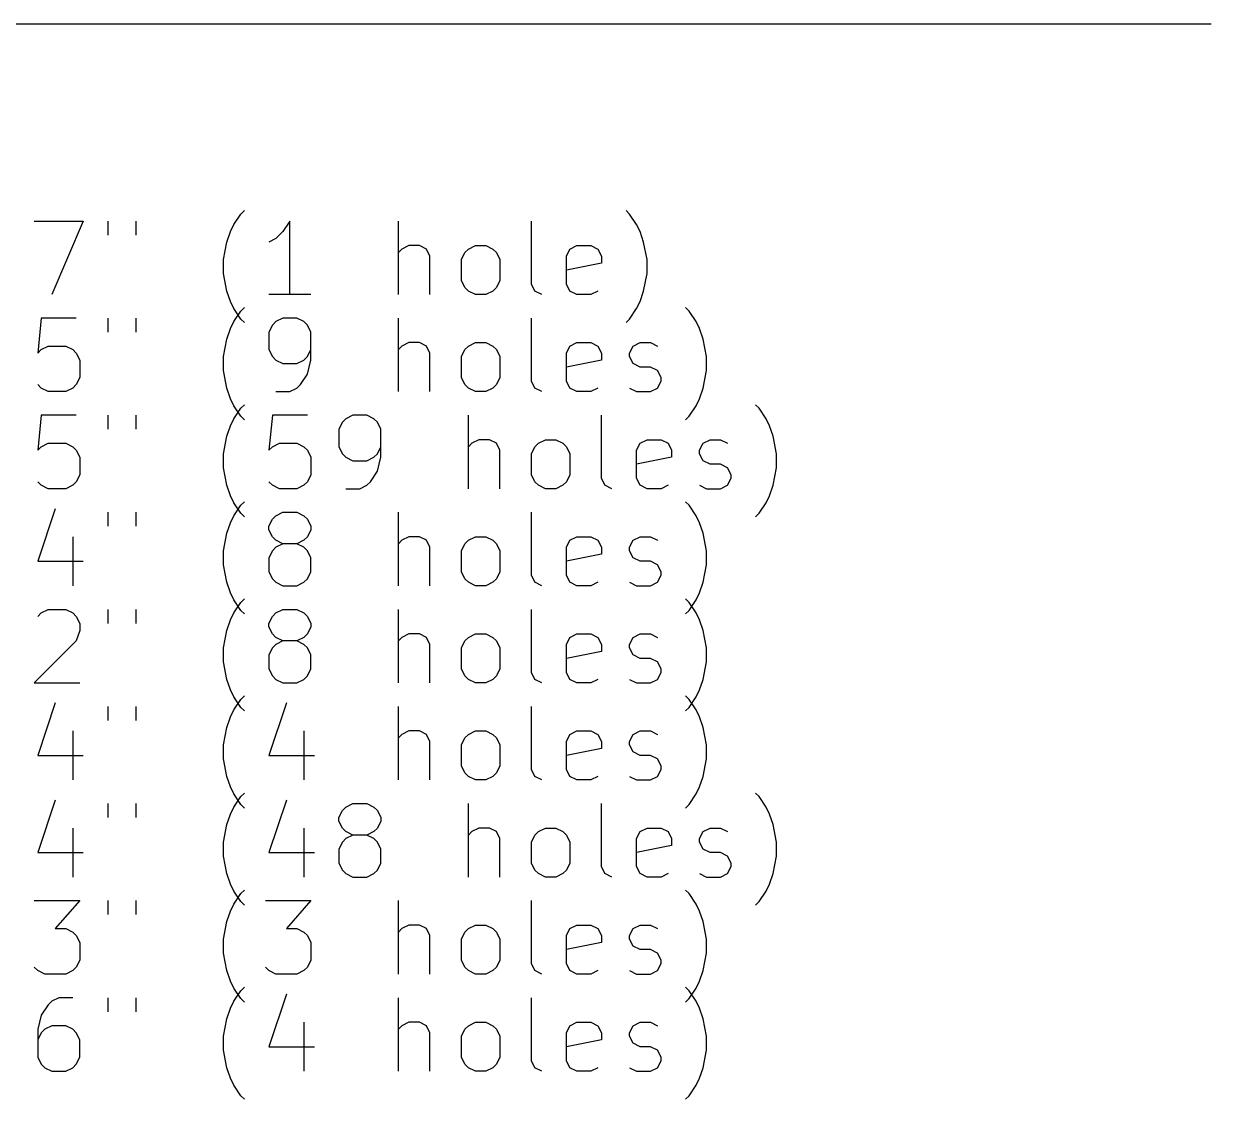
# Model space of a CAD drawing. Extents: x 76.5 to 143.5, y -146.1 to -60.8.
# Drawn here: x 108.25 to 140.55, y -146.06 to -116.82 of the extents above; entities that cross this region are included whole.
import ezdxf

# ---------------------------------------------------------------- set-up
doc = ezdxf.new("R2010")
doc.units = 0
doc.layers.add('BLACK', color=7, linetype='CONTINUOUS')

msp = doc.modelspace()

# ---------------------------------------------------------------- linework, layer by layer
at = {"layer": 'BLACK', "linetype": 'CONTINUOUS'}
for p, q in [((81.546356, -116.817611), (140.546356, -116.817611)), ((113.96127, -122.277687), (114.151746, -121.991972)), ((114.151746, -121.991972), (114.246985, -121.896734)), ((124.723176, -121.991972), (124.627938, -121.896734)), ((124.913652, -122.277687), (124.723176, -121.991972)), ((108.532698, -122.182449), (109.866031, -122.182449)), ((109.866031, -122.182449), (109.008888, -124.182449)), ((110.532698, -122.182449), (110.532698, -122.563401)), ((111.294603, -122.182449), (111.294603, -122.563401)), ((113.866032, -122.468163), (113.96127, -122.277687)), ((115.485079, -122.182449), (115.294603, -122.468163)), ((115.485079, -124.182449), (115.485079, -122.182449)), ((118.437461, -124.182449), (118.437461, -122.182449)), ((122.056509, -123.896734), (122.056509, -122.182449)), ((125.00889, -122.468163), (124.913652, -122.277687)), ((113.770794, -122.753877), (113.866032, -122.468163)), ((115.104127, -122.658639), (114.913651, -122.753877)), ((115.294603, -122.468163), (115.104127, -122.658639)), ((125.104128, -122.753877), (125.00889, -122.468163)), ((113.675556, -123.230068), (113.770794, -122.753877)), ((118.532699, -122.944353), (118.437461, -123.039591)), ((118.723175, -122.849115), (118.532699, -122.944353)), ((119.00889, -122.849115), (118.723175, -122.849115)), ((119.199366, -122.944353), (119.00889, -122.849115)), ((119.294604, -123.13483), (119.199366, -122.944353)), ((120.151747, -123.230068), (120.246985, -123.039591)), ((120.246985, -123.039591), (120.342223, -122.944353)), ((120.342223, -122.944353), (120.532699, -122.849115)), ((120.532699, -122.849115), (120.818414, -122.849115)), ((120.818414, -122.849115), (121.00889, -122.944353)), ((121.00889, -122.944353), (121.104128, -123.039591)), ((121.104128, -123.039591), (121.199366, -123.230068)), ((123.00889, -123.13483), (123.104128, -122.944353)), ((123.104128, -122.944353), (123.294604, -122.849115)), ((123.294604, -122.849115), (123.675557, -122.849115)), ((123.675557, -122.849115), (123.866033, -122.944353)), ((123.866033, -122.944353), (123.961271, -123.13483)), ((125.199366, -123.230068), (125.104128, -122.753877)), ((113.675556, -123.61102), (113.675556, -123.230068)), ((119.294604, -124.182449), (119.294604, -123.13483)), ((120.151747, -123.801496), (120.151747, -123.230068)), ((121.199366, -123.230068), (121.199366, -123.801496)), ((123.00889, -123.896734), (123.00889, -123.13483)), ((123.961271, -123.325306), (123.00889, -123.515782)), ((123.961271, -123.13483), (123.961271, -123.325306)), ((125.199366, -123.61102), (125.199366, -123.230068)), ((113.770794, -124.087211), (113.675556, -123.61102)), ((125.104128, -124.087211), (125.199366, -123.61102)), ((120.246985, -123.991972), (120.151747, -123.801496)), ((120.342223, -124.087211), (120.246985, -123.991972)), ((121.104128, -123.991972), (121.00889, -124.087211)), ((121.199366, -123.801496), (121.104128, -123.991972)), ((122.151747, -124.087211), (122.056509, -123.896734)), ((123.104128, -124.087211), (123.00889, -123.896734)), ((113.866032, -124.372925), (113.770794, -124.087211)), ((116.056508, -124.182449), (114.913651, -124.182449)), ((120.532699, -124.182449), (120.342223, -124.087211)), ((120.818414, -124.182449), (120.532699, -124.182449)), ((121.00889, -124.087211), (120.818414, -124.182449)), ((122.342223, -124.182449), (122.151747, -124.087211)), ((123.294604, -124.182449), (123.104128, -124.087211)), ((123.675557, -124.182449), (123.294604, -124.182449)), ((123.866033, -124.087211), (123.675557, -124.182449)), ((125.00889, -124.372925), (125.104128, -124.087211)), ((113.96127, -124.563401), (113.866032, -124.372925)), ((114.151746, -124.849115), (113.96127, -124.563401)), ((113.96127, -124.917687), (114.151746, -124.631972)), ((114.151746, -124.631972), (114.246985, -124.536734)), ((124.723176, -124.849115), (124.913652, -124.563401)), ((124.913652, -124.563401), (125.00889, -124.372925)), ((126.342224, -124.631972), (126.246986, -124.536734)), ((126.5327, -124.917687), (126.342224, -124.631972)), ((108.723174, -124.822449), (108.627936, -125.77483)), ((109.675555, -124.822449), (108.723174, -124.822449)), ((110.532698, -124.822449), (110.532698, -125.203401)), ((111.294603, -124.822449), (111.294603, -125.203401)), ((113.866032, -125.108163), (113.96127, -124.917687)), ((114.246985, -124.944353), (114.151746, -124.849115)), ((115.104127, -124.917687), (115.008889, -125.012925)), ((115.294603, -124.822449), (115.104127, -124.917687)), ((115.675556, -124.822449), (115.294603, -124.822449)), ((115.866032, -124.917687), (115.675556, -124.822449)), ((115.96127, -125.012925), (115.866032, -124.917687)), ((118.437461, -126.822449), (118.437461, -124.822449)), ((122.056509, -126.536734), (122.056509, -124.822449)), ((124.627938, -124.944353), (124.723176, -124.849115)), ((126.627938, -125.108163), (126.5327, -124.917687)), ((113.770794, -125.393877), (113.866032, -125.108163)), ((115.008889, -125.012925), (114.913651, -125.203401)), ((114.913651, -125.203401), (114.913651, -125.679591)), ((116.056508, -125.203401), (115.96127, -125.012925)), ((116.056508, -125.965306), (116.056508, -125.203401)), ((126.723176, -125.393877), (126.627938, -125.108163)), ((108.723174, -125.679591), (108.91365, -125.584353)), ((108.91365, -125.584353), (109.389841, -125.584353)), ((109.389841, -125.584353), (109.580317, -125.679591)), ((113.675556, -125.870068), (113.770794, -125.393877)), ((118.532699, -125.584353), (118.437461, -125.679591)), ((118.723175, -125.489115), (118.532699, -125.584353)), ((119.00889, -125.489115), (118.723175, -125.489115)), ((119.199366, -125.584353), (119.00889, -125.489115)), ((119.294604, -125.77483), (119.199366, -125.584353)), ((120.246985, -125.679591), (120.342223, -125.584353)), ((120.342223, -125.584353), (120.532699, -125.489115)), ((120.532699, -125.489115), (120.818414, -125.489115)), ((120.818414, -125.489115), (121.00889, -125.584353)), ((121.00889, -125.584353), (121.104128, -125.679591)), ((123.00889, -125.77483), (123.104128, -125.584353)), ((123.104128, -125.584353), (123.294604, -125.489115)), ((123.294604, -125.489115), (123.675557, -125.489115)), ((123.675557, -125.489115), (123.866033, -125.584353)), ((123.866033, -125.584353), (123.961271, -125.77483)), ((124.723176, -125.77483), (124.818414, -125.584353)), ((124.818414, -125.584353), (125.00889, -125.489115)), ((125.00889, -125.489115), (125.294604, -125.489115)), ((125.294604, -125.489115), (125.485081, -125.584353)), ((126.818414, -125.870068), (126.723176, -125.393877)), ((108.627936, -125.77483), (108.723174, -125.679591)), ((109.580317, -125.679591), (109.675555, -125.77483)), ((109.675555, -125.77483), (109.770793, -125.965306)), ((109.770793, -125.965306), (109.770793, -126.441496)), ((113.675556, -126.25102), (113.675556, -125.870068)), ((114.913651, -125.679591), (115.008889, -125.870068)), ((115.008889, -125.870068), (115.104127, -125.965306)), ((115.104127, -125.965306), (115.294603, -126.060544)), ((115.675556, -126.060544), (115.866032, -125.965306)), ((115.866032, -125.965306), (115.96127, -125.870068)), ((115.96127, -125.870068), (116.056508, -125.679591)), ((115.96127, -126.346258), (116.056508, -125.965306)), ((119.294604, -126.822449), (119.294604, -125.77483)), ((120.151747, -125.870068), (120.246985, -125.679591)), ((120.151747, -126.441496), (120.151747, -125.870068)), ((121.104128, -125.679591), (121.199366, -125.870068)), ((121.199366, -125.870068), (121.199366, -126.441496)), ((123.00889, -126.536734), (123.00889, -125.77483)), ((123.961271, -125.965306), (123.00889, -126.155782)), ((123.961271, -125.77483), (123.961271, -125.965306)), ((124.723176, -125.870068), (124.723176, -125.77483)), ((124.818414, -126.060544), (124.723176, -125.870068)), ((126.818414, -126.25102), (126.818414, -125.870068)), ((113.770794, -126.727211), (113.675556, -126.25102)), ((115.294603, -126.060544), (115.675556, -126.060544)), ((125.00889, -126.155782), (124.818414, -126.060544)), ((125.294604, -126.155782), (125.00889, -126.155782)), ((125.485081, -126.25102), (125.294604, -126.155782)), ((125.580319, -126.441496), (125.485081, -126.25102)), ((126.723176, -126.727211), (126.818414, -126.25102)), ((109.770793, -126.441496), (109.675555, -126.631972)), ((115.770794, -126.631972), (115.96127, -126.346258)), ((120.246985, -126.631972), (120.151747, -126.441496)), ((121.199366, -126.441496), (121.104128, -126.631972)), ((122.151747, -126.727211), (122.056509, -126.536734)), ((123.104128, -126.727211), (123.00889, -126.536734)), ((125.485081, -126.727211), (125.580319, -126.536734)), ((125.580319, -126.536734), (125.580319, -126.441496)), ((108.723174, -126.727211), (108.627936, -126.631972)), ((108.91365, -126.822449), (108.723174, -126.727211)), ((109.389841, -126.822449), (108.91365, -126.822449)), ((109.580317, -126.727211), (109.389841, -126.822449)), ((109.675555, -126.631972), (109.580317, -126.727211)), ((113.866032, -127.012925), (113.770794, -126.727211)), ((115.104127, -126.822449), (115.485079, -126.822449)), ((115.485079, -126.822449), (115.675556, -126.727211)), ((115.675556, -126.727211), (115.770794, -126.631972)), ((120.342223, -126.727211), (120.246985, -126.631972)), ((120.532699, -126.822449), (120.342223, -126.727211)), ((120.818414, -126.822449), (120.532699, -126.822449)), ((121.00889, -126.727211), (120.818414, -126.822449)), ((121.104128, -126.631972), (121.00889, -126.727211)), ((122.342223, -126.822449), (122.151747, -126.727211)), ((123.294604, -126.822449), (123.104128, -126.727211)), ((123.675557, -126.822449), (123.294604, -126.822449)), ((123.866033, -126.727211), (123.675557, -126.822449)), ((124.723176, -126.727211), (124.913652, -126.822449)), ((124.913652, -126.822449), (125.294604, -126.822449)), ((125.294604, -126.822449), (125.485081, -126.727211)), ((126.627938, -127.012925), (126.723176, -126.727211)), ((113.96127, -127.203401), (113.866032, -127.012925)), ((114.151746, -127.489115), (113.96127, -127.203401)), ((114.151746, -127.271972), (114.246985, -127.176734)), ((126.342224, -127.489115), (126.5327, -127.203401)), ((126.5327, -127.203401), (126.627938, -127.012925)), ((128.246986, -127.271972), (128.151748, -127.176734)), ((108.723174, -127.462449), (108.627936, -128.41483)), ((109.675555, -127.462449), (108.723174, -127.462449)), ((110.532698, -127.462449), (110.532698, -127.843401)), ((111.294603, -127.462449), (111.294603, -127.843401)), ((113.866032, -127.748163), (113.96127, -127.557687)), ((113.96127, -127.557687), (114.151746, -127.271972)), ((114.246985, -127.584353), (114.151746, -127.489115)), ((115.008889, -127.462449), (114.913651, -128.41483)), ((115.96127, -127.462449), (115.008889, -127.462449)), ((117.008889, -127.557687), (116.913651, -127.652925)), ((117.199365, -127.462449), (117.008889, -127.557687)), ((117.580318, -127.462449), (117.199365, -127.462449)), ((117.770794, -127.557687), (117.580318, -127.462449)), ((117.866032, -127.652925), (117.770794, -127.557687)), ((120.342223, -129.462449), (120.342223, -127.462449)), ((123.961271, -129.176734), (123.961271, -127.462449)), ((126.246986, -127.584353), (126.342224, -127.489115)), ((128.437462, -127.557687), (128.246986, -127.271972)), ((128.5327, -127.748163), (128.437462, -127.557687)), ((113.770794, -128.033877), (113.866032, -127.748163)), ((116.913651, -127.652925), (116.818413, -127.843401)), ((116.818413, -127.843401), (116.818413, -128.319591)), ((117.96127, -127.843401), (117.866032, -127.652925)), ((117.96127, -128.605306), (117.96127, -127.843401)), ((128.627938, -128.033877), (128.5327, -127.748163)), ((108.723174, -128.319591), (108.91365, -128.224353)), ((108.91365, -128.224353), (109.389841, -128.224353)), ((109.389841, -128.224353), (109.580317, -128.319591)), ((113.675556, -128.510068), (113.770794, -128.033877)), ((115.008889, -128.319591), (115.199365, -128.224353)), ((115.199365, -128.224353), (115.675556, -128.224353)), ((115.675556, -128.224353), (115.866032, -128.319591)), ((120.437461, -128.224353), (120.342223, -128.319591)), ((120.627937, -128.129115), (120.437461, -128.224353)), ((120.913652, -128.129115), (120.627937, -128.129115)), ((121.104128, -128.224353), (120.913652, -128.129115)), ((121.199366, -128.41483), (121.104128, -128.224353)), ((122.151747, -128.319591), (122.246985, -128.224353)), ((122.246985, -128.224353), (122.437461, -128.129115)), ((122.437461, -128.129115), (122.723176, -128.129115)), ((122.723176, -128.129115), (122.913652, -128.224353)), ((122.913652, -128.224353), (123.00889, -128.319591)), ((124.913652, -128.41483), (125.00889, -128.224353)), ((125.00889, -128.224353), (125.199366, -128.129115)), ((125.199366, -128.129115), (125.580319, -128.129115)), ((125.580319, -128.129115), (125.770795, -128.224353)), ((125.770795, -128.224353), (125.866033, -128.41483)), ((126.627938, -128.41483), (126.723176, -128.224353)), ((126.723176, -128.224353), (126.913652, -128.129115)), ((126.913652, -128.129115), (127.199366, -128.129115)), ((127.199366, -128.129115), (127.389843, -128.224353)), ((128.723176, -128.510068), (128.627938, -128.033877)), ((108.627936, -128.41483), (108.723174, -128.319591)), ((109.580317, -128.319591), (109.675555, -128.41483)), ((109.675555, -128.41483), (109.770793, -128.605306)), ((113.675556, -128.89102), (113.675556, -128.510068)), ((114.913651, -128.41483), (115.008889, -128.319591)), ((115.866032, -128.319591), (115.96127, -128.41483)), ((115.96127, -128.41483), (116.056508, -128.605306)), ((116.818413, -128.319591), (116.913651, -128.510068)), ((116.913651, -128.510068), (117.008889, -128.605306)), ((117.770794, -128.605306), (117.866032, -128.510068)), ((117.866032, -128.510068), (117.96127, -128.319591)), ((121.199366, -129.462449), (121.199366, -128.41483)), ((122.056509, -128.510068), (122.151747, -128.319591)), ((122.056509, -129.081496), (122.056509, -128.510068)), ((123.00889, -128.319591), (123.104128, -128.510068)), ((123.104128, -128.510068), (123.104128, -129.081496)), ((124.913652, -129.176734), (124.913652, -128.41483)), ((125.866033, -128.41483), (125.866033, -128.605306)), ((126.627938, -128.510068), (126.627938, -128.41483)), ((126.723176, -128.700544), (126.627938, -128.510068)), ((128.723176, -128.89102), (128.723176, -128.510068)), ((109.770793, -128.605306), (109.770793, -129.081496)), ((116.056508, -128.605306), (116.056508, -129.081496)), ((117.008889, -128.605306), (117.199365, -128.700544)), ((117.199365, -128.700544), (117.580318, -128.700544)), ((117.580318, -128.700544), (117.770794, -128.605306)), ((117.866032, -128.986258), (117.96127, -128.605306)), ((125.866033, -128.605306), (124.913652, -128.795782)), ((126.913652, -128.795782), (126.723176, -128.700544)), ((127.199366, -128.795782), (126.913652, -128.795782)), ((127.389843, -128.89102), (127.199366, -128.795782)), ((109.770793, -129.081496), (109.675555, -129.271972)), ((113.770794, -129.367211), (113.675556, -128.89102)), ((116.056508, -129.081496), (115.96127, -129.271972)), ((117.675556, -129.271972), (117.866032, -128.986258)), ((122.151747, -129.271972), (122.056509, -129.081496)), ((123.104128, -129.081496), (123.00889, -129.271972)), ((124.056509, -129.367211), (123.961271, -129.176734)), ((125.00889, -129.367211), (124.913652, -129.176734)), ((127.485081, -129.081496), (127.389843, -128.89102)), ((127.389843, -129.367211), (127.485081, -129.176734)), ((127.485081, -129.176734), (127.485081, -129.081496)), ((128.627938, -129.367211), (128.723176, -128.89102)), ((108.723174, -129.367211), (108.627936, -129.271972)), ((108.91365, -129.462449), (108.723174, -129.367211)), ((109.389841, -129.462449), (108.91365, -129.462449)), ((109.580317, -129.367211), (109.389841, -129.462449)), ((109.675555, -129.271972), (109.580317, -129.367211)), ((113.866032, -129.652925), (113.770794, -129.367211)), ((115.008889, -129.367211), (114.913651, -129.271972)), ((115.199365, -129.462449), (115.008889, -129.367211)), ((115.675556, -129.462449), (115.199365, -129.462449)), ((115.866032, -129.367211), (115.675556, -129.462449)), ((115.96127, -129.271972), (115.866032, -129.367211)), ((117.008889, -129.462449), (117.389841, -129.462449)), ((117.389841, -129.462449), (117.580318, -129.367211)), ((117.580318, -129.367211), (117.675556, -129.271972)), ((122.246985, -129.367211), (122.151747, -129.271972)), ((122.437461, -129.462449), (122.246985, -129.367211)), ((122.723176, -129.462449), (122.437461, -129.462449)), ((122.913652, -129.367211), (122.723176, -129.462449)), ((123.00889, -129.271972), (122.913652, -129.367211)), ((124.246985, -129.462449), (124.056509, -129.367211)), ((125.199366, -129.462449), (125.00889, -129.367211)), ((125.580319, -129.462449), (125.199366, -129.462449)), ((125.770795, -129.367211), (125.580319, -129.462449)), ((126.627938, -129.367211), (126.818414, -129.462449)), ((126.818414, -129.462449), (127.199366, -129.462449)), ((127.199366, -129.462449), (127.389843, -129.367211)), ((128.5327, -129.652925), (128.627938, -129.367211)), ((113.96127, -129.843401), (113.866032, -129.652925)), ((114.151746, -130.129115), (113.96127, -129.843401)), ((114.151746, -129.911972), (114.246985, -129.816734)), ((126.342224, -129.911972), (126.246986, -129.816734)), ((128.246986, -130.129115), (128.437462, -129.843401)), ((128.437462, -129.843401), (128.5327, -129.652925)), ((109.104126, -130.007211), (108.627936, -131.435782)), ((110.532698, -130.102449), (110.532698, -130.483401)), ((111.294603, -130.102449), (111.294603, -130.483401)), ((113.96127, -130.197687), (114.151746, -129.911972)), ((114.246985, -130.224353), (114.151746, -130.129115)), ((115.104127, -130.197687), (115.294603, -130.102449)), ((115.294603, -130.102449), (115.675556, -130.102449)), ((115.675556, -130.102449), (115.866032, -130.197687)), ((118.437461, -132.102449), (118.437461, -130.102449)), ((122.056509, -131.816734), (122.056509, -130.102449)), ((126.5327, -130.197687), (126.342224, -129.911972)), ((128.151748, -130.224353), (128.246986, -130.129115)), ((113.770794, -130.673877), (113.866032, -130.388163)), ((113.866032, -130.388163), (113.96127, -130.197687)), ((114.913651, -130.483401), (115.008889, -130.292925)), ((114.913651, -130.578639), (114.913651, -130.483401)), ((115.008889, -130.292925), (115.104127, -130.197687)), ((115.866032, -130.197687), (115.96127, -130.292925)), ((115.96127, -130.292925), (116.056508, -130.483401)), ((116.056508, -130.483401), (116.056508, -130.578639)), ((126.627938, -130.388163), (126.5327, -130.197687)), ((126.723176, -130.673877), (126.627938, -130.388163)), ((109.580317, -130.769115), (109.580317, -132.102449)), ((113.675556, -131.150068), (113.770794, -130.673877)), ((115.008889, -130.769115), (114.913651, -130.578639)), ((115.104127, -130.864353), (115.008889, -130.769115)), ((115.96127, -130.769115), (115.866032, -130.864353)), ((116.056508, -130.578639), (115.96127, -130.769115)), ((118.723175, -130.769115), (118.532699, -130.864353)), ((119.00889, -130.769115), (118.723175, -130.769115)), ((119.199366, -130.864353), (119.00889, -130.769115)), ((120.342223, -130.864353), (120.532699, -130.769115)), ((120.532699, -130.769115), (120.818414, -130.769115)), ((120.818414, -130.769115), (121.00889, -130.864353)), ((123.104128, -130.864353), (123.294604, -130.769115)), ((123.294604, -130.769115), (123.675557, -130.769115)), ((123.675557, -130.769115), (123.866033, -130.864353)), ((124.818414, -130.864353), (125.00889, -130.769115)), ((125.00889, -130.769115), (125.294604, -130.769115)), ((125.294604, -130.769115), (125.485081, -130.864353)), ((126.818414, -131.150068), (126.723176, -130.673877)), ((115.104127, -131.05483), (115.008889, -131.150068)), ((115.294603, -130.959591), (115.104127, -130.864353)), ((115.294603, -130.959591), (115.104127, -131.05483)), ((115.675556, -130.959591), (115.294603, -130.959591)), ((115.866032, -130.864353), (115.675556, -130.959591)), ((115.866032, -131.05483), (115.675556, -130.959591)), ((115.96127, -131.150068), (115.866032, -131.05483)), ((118.532699, -130.864353), (118.437461, -130.959591)), ((119.294604, -131.05483), (119.199366, -130.864353)), ((119.294604, -132.102449), (119.294604, -131.05483)), ((120.151747, -131.150068), (120.246985, -130.959591)), ((120.246985, -130.959591), (120.342223, -130.864353)), ((121.00889, -130.864353), (121.104128, -130.959591)), ((121.104128, -130.959591), (121.199366, -131.150068)), ((123.00889, -131.05483), (123.104128, -130.864353)), ((123.00889, -131.816734), (123.00889, -131.05483)), ((123.866033, -130.864353), (123.961271, -131.05483)), ((123.961271, -131.05483), (123.961271, -131.245306)), ((124.723176, -131.05483), (124.818414, -130.864353)), ((124.723176, -131.150068), (124.723176, -131.05483)), ((108.627936, -131.435782), (109.866031, -131.435782)), ((113.675556, -131.53102), (113.675556, -131.150068)), ((115.008889, -131.150068), (114.913651, -131.340544)), ((114.913651, -131.340544), (114.913651, -131.721496)), ((116.056508, -131.340544), (115.96127, -131.150068)), ((116.056508, -131.721496), (116.056508, -131.340544)), ((120.151747, -131.721496), (120.151747, -131.150068)), ((121.199366, -131.150068), (121.199366, -131.721496)), ((123.961271, -131.245306), (123.00889, -131.435782)), ((124.818414, -131.340544), (124.723176, -131.150068)), ((125.00889, -131.435782), (124.818414, -131.340544)), ((125.294604, -131.435782), (125.00889, -131.435782)), ((125.485081, -131.53102), (125.294604, -131.435782)), ((126.818414, -131.53102), (126.818414, -131.150068)), ((113.770794, -132.007211), (113.675556, -131.53102)), ((114.913651, -131.721496), (115.008889, -131.911972)), ((115.96127, -131.911972), (116.056508, -131.721496)), ((120.246985, -131.911972), (120.151747, -131.721496)), ((121.199366, -131.721496), (121.104128, -131.911972)), ((125.580319, -131.721496), (125.485081, -131.53102)), ((125.580319, -131.816734), (125.580319, -131.721496)), ((126.723176, -132.007211), (126.818414, -131.53102)), ((113.866032, -132.292925), (113.770794, -132.007211)), ((115.008889, -131.911972), (115.104127, -132.007211)), ((115.104127, -132.007211), (115.294603, -132.102449)), ((115.294603, -132.102449), (115.675556, -132.102449)), ((115.675556, -132.102449), (115.866032, -132.007211)), ((115.866032, -132.007211), (115.96127, -131.911972)), ((120.342223, -132.007211), (120.246985, -131.911972)), ((120.532699, -132.102449), (120.342223, -132.007211)), ((120.818414, -132.102449), (120.532699, -132.102449)), ((121.00889, -132.007211), (120.818414, -132.102449)), ((121.104128, -131.911972), (121.00889, -132.007211)), ((122.151747, -132.007211), (122.056509, -131.816734)), ((122.342223, -132.102449), (122.151747, -132.007211)), ((123.104128, -132.007211), (123.00889, -131.816734)), ((123.294604, -132.102449), (123.104128, -132.007211)), ((123.675557, -132.102449), (123.294604, -132.102449)), ((123.866033, -132.007211), (123.675557, -132.102449)), ((124.723176, -132.007211), (124.913652, -132.102449)), ((124.913652, -132.102449), (125.294604, -132.102449)), ((125.294604, -132.102449), (125.485081, -132.007211)), ((125.485081, -132.007211), (125.580319, -131.816734)), ((126.627938, -132.292925), (126.723176, -132.007211)), ((113.96127, -132.483401), (113.866032, -132.292925)), ((126.5327, -132.483401), (126.627938, -132.292925)), ((108.723174, -132.837687), (108.91365, -132.742449)), ((108.91365, -132.742449), (109.389841, -132.742449)), ((109.389841, -132.742449), (109.580317, -132.837687)), ((110.532698, -132.742449), (110.532698, -133.123401)), ((111.294603, -132.742449), (111.294603, -133.123401)), ((114.151746, -132.769115), (113.96127, -132.483401)), ((113.96127, -132.837687), (114.151746, -132.551972)), ((114.151746, -132.551972), (114.246985, -132.456734)), ((115.104127, -132.837687), (115.294603, -132.742449)), ((115.294603, -132.742449), (115.675556, -132.742449)), ((115.675556, -132.742449), (115.866032, -132.837687)), ((118.437461, -134.742449), (118.437461, -132.742449)), ((122.056509, -134.456734), (122.056509, -132.742449)), ((126.342224, -132.551972), (126.246986, -132.456734)), ((126.342224, -132.769115), (126.5327, -132.483401)), ((126.5327, -132.837687), (126.342224, -132.551972)), ((108.627936, -132.932925), (108.723174, -132.837687)), ((109.580317, -132.837687), (109.675555, -132.932925)), ((109.675555, -132.932925), (109.770793, -133.123401)), ((113.770794, -133.313877), (113.866032, -133.028163)), ((113.866032, -133.028163), (113.96127, -132.837687)), ((114.246985, -132.864353), (114.151746, -132.769115)), ((114.913651, -133.123401), (115.008889, -132.932925)), ((115.008889, -132.932925), (115.104127, -132.837687)), ((115.866032, -132.837687), (115.96127, -132.932925)), ((115.96127, -132.932925), (116.056508, -133.123401)), ((126.246986, -132.864353), (126.342224, -132.769115)), ((126.627938, -133.028163), (126.5327, -132.837687)), ((126.723176, -133.313877), (126.627938, -133.028163)), ((109.770793, -133.313877), (109.675555, -133.599591)), ((109.770793, -133.123401), (109.770793, -133.313877)), ((113.675556, -133.790068), (113.770794, -133.313877)), ((114.913651, -133.218639), (114.913651, -133.123401)), ((115.008889, -133.409115), (114.913651, -133.218639)), ((116.056508, -133.218639), (115.96127, -133.409115)), ((116.056508, -133.123401), (116.056508, -133.218639)), ((126.818414, -133.790068), (126.723176, -133.313877)), ((109.675555, -133.599591), (108.532698, -134.742449)), ((115.104127, -133.504353), (115.008889, -133.409115)), ((115.104127, -133.69483), (115.008889, -133.790068)), ((115.294603, -133.599591), (115.104127, -133.504353)), ((115.294603, -133.599591), (115.104127, -133.69483)), ((115.675556, -133.599591), (115.294603, -133.599591)), ((115.866032, -133.504353), (115.675556, -133.599591)), ((115.866032, -133.69483), (115.675556, -133.599591)), ((115.96127, -133.409115), (115.866032, -133.504353)), ((115.96127, -133.790068), (115.866032, -133.69483)), ((118.532699, -133.504353), (118.437461, -133.599591)), ((118.723175, -133.409115), (118.532699, -133.504353)), ((119.00889, -133.409115), (118.723175, -133.409115)), ((119.199366, -133.504353), (119.00889, -133.409115)), ((119.294604, -133.69483), (119.199366, -133.504353)), ((119.294604, -134.742449), (119.294604, -133.69483)), ((120.151747, -133.790068), (120.246985, -133.599591)), ((120.246985, -133.599591), (120.342223, -133.504353)), ((120.342223, -133.504353), (120.532699, -133.409115)), ((120.532699, -133.409115), (120.818414, -133.409115)), ((120.818414, -133.409115), (121.00889, -133.504353)), ((121.00889, -133.504353), (121.104128, -133.599591)), ((121.104128, -133.599591), (121.199366, -133.790068)), ((123.00889, -133.69483), (123.104128, -133.504353)), ((123.00889, -134.456734), (123.00889, -133.69483)), ((123.104128, -133.504353), (123.294604, -133.409115)), ((123.294604, -133.409115), (123.675557, -133.409115)), ((123.675557, -133.409115), (123.866033, -133.504353)), ((123.866033, -133.504353), (123.961271, -133.69483)), ((123.961271, -133.69483), (123.961271, -133.885306)), ((124.723176, -133.69483), (124.818414, -133.504353)), ((124.723176, -133.790068), (124.723176, -133.69483)), ((124.818414, -133.504353), (125.00889, -133.409115)), ((125.00889, -133.409115), (125.294604, -133.409115)), ((125.294604, -133.409115), (125.485081, -133.504353)), ((113.675556, -134.17102), (113.675556, -133.790068)), ((115.008889, -133.790068), (114.913651, -133.980544)), ((114.913651, -133.980544), (114.913651, -134.361496)), ((116.056508, -133.980544), (115.96127, -133.790068)), ((116.056508, -134.361496), (116.056508, -133.980544)), ((120.151747, -134.361496), (120.151747, -133.790068)), ((121.199366, -133.790068), (121.199366, -134.361496)), ((123.961271, -133.885306), (123.00889, -134.075782)), ((124.818414, -133.980544), (124.723176, -133.790068)), ((125.00889, -134.075782), (124.818414, -133.980544)), ((126.818414, -134.17102), (126.818414, -133.790068)), ((113.770794, -134.647211), (113.675556, -134.17102)), ((114.913651, -134.361496), (115.008889, -134.551972)), ((115.96127, -134.551972), (116.056508, -134.361496)), ((120.246985, -134.551972), (120.151747, -134.361496)), ((121.199366, -134.361496), (121.104128, -134.551972)), ((125.294604, -134.075782), (125.00889, -134.075782)), ((125.485081, -134.17102), (125.294604, -134.075782)), ((125.580319, -134.361496), (125.485081, -134.17102)), ((125.580319, -134.456734), (125.580319, -134.361496)), ((126.723176, -134.647211), (126.818414, -134.17102)), ((113.866032, -134.932925), (113.770794, -134.647211)), ((115.008889, -134.551972), (115.104127, -134.647211)), ((115.104127, -134.647211), (115.294603, -134.742449)), ((115.675556, -134.742449), (115.866032, -134.647211)), ((115.866032, -134.647211), (115.96127, -134.551972)), ((120.342223, -134.647211), (120.246985, -134.551972)), ((120.532699, -134.742449), (120.342223, -134.647211)), ((121.00889, -134.647211), (120.818414, -134.742449)), ((121.104128, -134.551972), (121.00889, -134.647211)), ((122.151747, -134.647211), (122.056509, -134.456734)), ((122.342223, -134.742449), (122.151747, -134.647211)), ((123.104128, -134.647211), (123.00889, -134.456734)), ((123.294604, -134.742449), (123.104128, -134.647211)), ((123.866033, -134.647211), (123.675557, -134.742449)), ((124.723176, -134.647211), (124.913652, -134.742449)), ((125.294604, -134.742449), (125.485081, -134.647211)), ((125.485081, -134.647211), (125.580319, -134.456734)), ((126.627938, -134.932925), (126.723176, -134.647211)), ((108.532698, -134.742449), (109.770793, -134.742449)), ((113.96127, -135.123401), (113.866032, -134.932925)), ((115.294603, -134.742449), (115.675556, -134.742449)), ((120.818414, -134.742449), (120.532699, -134.742449)), ((123.675557, -134.742449), (123.294604, -134.742449)), ((124.913652, -134.742449), (125.294604, -134.742449)), ((126.5327, -135.123401), (126.627938, -134.932925)), ((109.104126, -135.287211), (108.627936, -136.715782)), ((114.151746, -135.409115), (113.96127, -135.123401)), ((113.96127, -135.477687), (114.151746, -135.191972)), ((114.151746, -135.191972), (114.246985, -135.096734)), ((115.389841, -135.287211), (114.913651, -136.715782)), ((126.342224, -135.191972), (126.246986, -135.096734)), ((126.342224, -135.409115), (126.5327, -135.123401)), ((126.5327, -135.477687), (126.342224, -135.191972)), ((110.532698, -135.382449), (110.532698, -135.763401)), ((111.294603, -135.382449), (111.294603, -135.763401)), ((113.866032, -135.668163), (113.96127, -135.477687)), ((114.246985, -135.504353), (114.151746, -135.409115)), ((118.437461, -137.382449), (118.437461, -135.382449)), ((122.056509, -137.096734), (122.056509, -135.382449)), ((126.246986, -135.504353), (126.342224, -135.409115)), ((126.627938, -135.668163), (126.5327, -135.477687)), ((113.675556, -136.430068), (113.770794, -135.953877)), ((113.770794, -135.953877), (113.866032, -135.668163)), ((126.723176, -135.953877), (126.627938, -135.668163)), ((126.818414, -136.430068), (126.723176, -135.953877)), ((109.580317, -136.049115), (109.580317, -137.382449)), ((115.866032, -136.049115), (115.866032, -137.382449)), ((118.532699, -136.144353), (118.437461, -136.239591)), ((118.723175, -136.049115), (118.532699, -136.144353)), ((119.00889, -136.049115), (118.723175, -136.049115)), ((119.199366, -136.144353), (119.00889, -136.049115)), ((119.294604, -136.33483), (119.199366, -136.144353)), ((120.151747, -136.430068), (120.246985, -136.239591)), ((120.246985, -136.239591), (120.342223, -136.144353)), ((120.342223, -136.144353), (120.532699, -136.049115)), ((120.532699, -136.049115), (120.818414, -136.049115)), ((120.818414, -136.049115), (121.00889, -136.144353)), ((121.00889, -136.144353), (121.104128, -136.239591)), ((121.104128, -136.239591), (121.199366, -136.430068)), ((123.00889, -136.33483), (123.104128, -136.144353)), ((123.104128, -136.144353), (123.294604, -136.049115)), ((123.294604, -136.049115), (123.675557, -136.049115)), ((123.675557, -136.049115), (123.866033, -136.144353)), ((123.866033, -136.144353), (123.961271, -136.33483)), ((124.723176, -136.33483), (124.818414, -136.144353)), ((124.818414, -136.144353), (125.00889, -136.049115)), ((125.00889, -136.049115), (125.294604, -136.049115)), ((125.294604, -136.049115), (125.485081, -136.144353)), ((113.675556, -136.81102), (113.675556, -136.430068)), ((119.294604, -137.382449), (119.294604, -136.33483)), ((120.151747, -137.001496), (120.151747, -136.430068)), ((121.199366, -136.430068), (121.199366, -137.001496)), ((123.00889, -137.096734), (123.00889, -136.33483)), ((123.961271, -136.525306), (123.00889, -136.715782)), ((123.961271, -136.33483), (123.961271, -136.525306)), ((124.723176, -136.430068), (124.723176, -136.33483)), ((124.818414, -136.620544), (124.723176, -136.430068)), ((125.00889, -136.715782), (124.818414, -136.620544)), ((126.818414, -136.81102), (126.818414, -136.430068)), ((108.627936, -136.715782), (109.866031, -136.715782)), ((113.770794, -137.287211), (113.675556, -136.81102)), ((114.913651, -136.715782), (116.151746, -136.715782)), ((125.294604, -136.715782), (125.00889, -136.715782)), ((125.485081, -136.81102), (125.294604, -136.715782)), ((125.580319, -137.001496), (125.485081, -136.81102)), ((126.723176, -137.287211), (126.818414, -136.81102)), ((120.246985, -137.191972), (120.151747, -137.001496)), ((120.342223, -137.287211), (120.246985, -137.191972)), ((121.104128, -137.191972), (121.00889, -137.287211)), ((121.199366, -137.001496), (121.104128, -137.191972)), ((122.151747, -137.287211), (122.056509, -137.096734)), ((123.104128, -137.287211), (123.00889, -137.096734)), ((125.485081, -137.287211), (125.580319, -137.096734)), ((125.580319, -137.096734), (125.580319, -137.001496)), ((113.866032, -137.572925), (113.770794, -137.287211)), ((113.96127, -137.763401), (113.866032, -137.572925)), ((120.532699, -137.382449), (120.342223, -137.287211)), ((120.818414, -137.382449), (120.532699, -137.382449)), ((121.00889, -137.287211), (120.818414, -137.382449)), ((122.342223, -137.382449), (122.151747, -137.287211)), ((123.294604, -137.382449), (123.104128, -137.287211)), ((123.675557, -137.382449), (123.294604, -137.382449)), ((123.866033, -137.287211), (123.675557, -137.382449)), ((124.723176, -137.287211), (124.913652, -137.382449)), ((124.913652, -137.382449), (125.294604, -137.382449)), ((125.294604, -137.382449), (125.485081, -137.287211)), ((126.5327, -137.763401), (126.627938, -137.572925)), ((126.627938, -137.572925), (126.723176, -137.287211)), ((114.151746, -138.049115), (113.96127, -137.763401)), ((113.96127, -138.117687), (114.151746, -137.831972)), ((114.151746, -137.831972), (114.246985, -137.736734)), ((126.342224, -138.049115), (126.5327, -137.763401)), ((128.246986, -137.831972), (128.151748, -137.736734)), ((128.437462, -138.117687), (128.246986, -137.831972)), ((109.104126, -137.927211), (108.627936, -139.355782)), ((110.532698, -138.022449), (110.532698, -138.403401)), ((111.294603, -138.022449), (111.294603, -138.403401)), ((113.866032, -138.308163), (113.96127, -138.117687)), ((114.246985, -138.144353), (114.151746, -138.049115)), ((115.389841, -137.927211), (114.913651, -139.355782)), ((116.818413, -138.403401), (116.913651, -138.212925)), ((116.913651, -138.212925), (117.008889, -138.117687)), ((117.008889, -138.117687), (117.199365, -138.022449)), ((117.199365, -138.022449), (117.580318, -138.022449)), ((117.580318, -138.022449), (117.770794, -138.117687)), ((117.770794, -138.117687), (117.866032, -138.212925)), ((117.866032, -138.212925), (117.96127, -138.403401)), ((120.342223, -140.022449), (120.342223, -138.022449)), ((123.961271, -139.736734), (123.961271, -138.022449)), ((126.246986, -138.144353), (126.342224, -138.049115)), ((128.5327, -138.308163), (128.437462, -138.117687)), ((113.770794, -138.593877), (113.866032, -138.308163)), ((116.818413, -138.498639), (116.818413, -138.403401)), ((116.913651, -138.689115), (116.818413, -138.498639)), ((117.96127, -138.498639), (117.866032, -138.689115)), ((117.96127, -138.403401), (117.96127, -138.498639)), ((128.627938, -138.593877), (128.5327, -138.308163)), ((109.580317, -138.689115), (109.580317, -140.022449)), ((113.675556, -139.070068), (113.770794, -138.593877)), ((115.866032, -138.689115), (115.866032, -140.022449)), ((117.008889, -138.784353), (116.913651, -138.689115)), ((117.199365, -138.879591), (117.008889, -138.784353)), ((117.199365, -138.879591), (117.008889, -138.97483)), ((117.580318, -138.879591), (117.199365, -138.879591)), ((117.770794, -138.784353), (117.580318, -138.879591)), ((117.770794, -138.97483), (117.580318, -138.879591)), ((117.866032, -138.689115), (117.770794, -138.784353)), ((120.437461, -138.784353), (120.342223, -138.879591)), ((120.627937, -138.689115), (120.437461, -138.784353)), ((120.913652, -138.689115), (120.627937, -138.689115)), ((121.104128, -138.784353), (120.913652, -138.689115)), ((121.199366, -138.97483), (121.104128, -138.784353)), ((122.056509, -139.070068), (122.151747, -138.879591)), ((122.151747, -138.879591), (122.246985, -138.784353)), ((122.246985, -138.784353), (122.437461, -138.689115)), ((122.437461, -138.689115), (122.723176, -138.689115)), ((122.723176, -138.689115), (122.913652, -138.784353)), ((122.913652, -138.784353), (123.00889, -138.879591)), ((123.00889, -138.879591), (123.104128, -139.070068)), ((124.913652, -138.97483), (125.00889, -138.784353)), ((125.00889, -138.784353), (125.199366, -138.689115)), ((125.199366, -138.689115), (125.580319, -138.689115)), ((125.580319, -138.689115), (125.770795, -138.784353)), ((125.770795, -138.784353), (125.866033, -138.97483)), ((126.627938, -138.97483), (126.723176, -138.784353)), ((126.723176, -138.784353), (126.913652, -138.689115)), ((126.913652, -138.689115), (127.199366, -138.689115)), ((127.199366, -138.689115), (127.389843, -138.784353)), ((128.723176, -139.070068), (128.627938, -138.593877)), ((113.675556, -139.45102), (113.675556, -139.070068)), ((116.913651, -139.070068), (116.818413, -139.260544)), ((117.008889, -138.97483), (116.913651, -139.070068)), ((117.866032, -139.070068), (117.770794, -138.97483)), ((117.96127, -139.260544), (117.866032, -139.070068)), ((121.199366, -140.022449), (121.199366, -138.97483)), ((122.056509, -139.641496), (122.056509, -139.070068)), ((123.104128, -139.070068), (123.104128, -139.641496)), ((124.913652, -139.736734), (124.913652, -138.97483)), ((125.866033, -139.165306), (124.913652, -139.355782)), ((125.866033, -138.97483), (125.866033, -139.165306)), ((126.627938, -139.070068), (126.627938, -138.97483)), ((126.723176, -139.260544), (126.627938, -139.070068)), ((128.723176, -139.45102), (128.723176, -139.070068)), ((108.627936, -139.355782), (109.866031, -139.355782)), ((113.770794, -139.927211), (113.675556, -139.45102)), ((114.913651, -139.355782), (116.151746, -139.355782)), ((116.818413, -139.260544), (116.818413, -139.641496)), ((117.96127, -139.641496), (117.96127, -139.260544)), ((126.913652, -139.355782), (126.723176, -139.260544)), ((127.199366, -139.355782), (126.913652, -139.355782)), ((127.389843, -139.45102), (127.199366, -139.355782)), ((127.485081, -139.641496), (127.389843, -139.45102)), ((128.627938, -139.927211), (128.723176, -139.45102)), ((116.818413, -139.641496), (116.913651, -139.831972)), ((116.913651, -139.831972), (117.008889, -139.927211)), ((117.770794, -139.927211), (117.866032, -139.831972)), ((117.866032, -139.831972), (117.96127, -139.641496)), ((122.151747, -139.831972), (122.056509, -139.641496)), ((122.246985, -139.927211), (122.151747, -139.831972)), ((123.00889, -139.831972), (122.913652, -139.927211)), ((123.104128, -139.641496), (123.00889, -139.831972)), ((124.056509, -139.927211), (123.961271, -139.736734)), ((125.00889, -139.927211), (124.913652, -139.736734)), ((127.389843, -139.927211), (127.485081, -139.736734)), ((127.485081, -139.736734), (127.485081, -139.641496)), ((113.866032, -140.212925), (113.770794, -139.927211)), ((117.008889, -139.927211), (117.199365, -140.022449)), ((117.199365, -140.022449), (117.580318, -140.022449)), ((117.580318, -140.022449), (117.770794, -139.927211)), ((122.437461, -140.022449), (122.246985, -139.927211)), ((122.723176, -140.022449), (122.437461, -140.022449)), ((122.913652, -139.927211), (122.723176, -140.022449)), ((124.246985, -140.022449), (124.056509, -139.927211)), ((125.199366, -140.022449), (125.00889, -139.927211)), ((125.580319, -140.022449), (125.199366, -140.022449)), ((125.770795, -139.927211), (125.580319, -140.022449)), ((126.627938, -139.927211), (126.818414, -140.022449)), ((126.818414, -140.022449), (127.199366, -140.022449)), ((127.199366, -140.022449), (127.389843, -139.927211)), ((128.5327, -140.212925), (128.627938, -139.927211)), ((113.96127, -140.403401), (113.866032, -140.212925)), ((114.151746, -140.689115), (113.96127, -140.403401)), ((113.96127, -140.757687), (114.151746, -140.471972)), ((114.151746, -140.471972), (114.246985, -140.376734)), ((126.342224, -140.471972), (126.246986, -140.376734)), ((126.5327, -140.757687), (126.342224, -140.471972)), ((128.246986, -140.689115), (128.437462, -140.403401)), ((128.437462, -140.403401), (128.5327, -140.212925)), ((108.532698, -140.662449), (109.770793, -140.662449)), ((109.770793, -140.662449), (109.104126, -141.424353)), ((110.532698, -140.662449), (110.532698, -141.043401)), ((111.294603, -140.662449), (111.294603, -141.043401)), ((113.866032, -140.948163), (113.96127, -140.757687)), ((114.246985, -140.784353), (114.151746, -140.689115)), ((114.818413, -140.662449), (116.056508, -140.662449)), ((116.056508, -140.662449), (115.389841, -141.424353)), ((118.437461, -142.662449), (118.437461, -140.662449)), ((122.056509, -142.376734), (122.056509, -140.662449)), ((126.627938, -140.948163), (126.5327, -140.757687)), ((128.151748, -140.784353), (128.246986, -140.689115)), ((113.770794, -141.233877), (113.866032, -140.948163)), ((126.723176, -141.233877), (126.627938, -140.948163)), ((109.104126, -141.424353), (109.389841, -141.424353)), ((109.389841, -141.424353), (109.580317, -141.519591)), ((113.675556, -141.710068), (113.770794, -141.233877)), ((115.389841, -141.424353), (115.675556, -141.424353)), ((115.675556, -141.424353), (115.866032, -141.519591)), ((118.532699, -141.424353), (118.437461, -141.519591)), ((118.723175, -141.329115), (118.532699, -141.424353)), ((119.00889, -141.329115), (118.723175, -141.329115)), ((119.199366, -141.424353), (119.00889, -141.329115)), ((119.294604, -141.61483), (119.199366, -141.424353)), ((120.246985, -141.519591), (120.342223, -141.424353)), ((120.342223, -141.424353), (120.532699, -141.329115)), ((120.532699, -141.329115), (120.818414, -141.329115)), ((120.818414, -141.329115), (121.00889, -141.424353)), ((121.00889, -141.424353), (121.104128, -141.519591)), ((123.00889, -141.61483), (123.104128, -141.424353)), ((123.104128, -141.424353), (123.294604, -141.329115)), ((123.294604, -141.329115), (123.675557, -141.329115)), ((123.675557, -141.329115), (123.866033, -141.424353)), ((123.866033, -141.424353), (123.961271, -141.61483)), ((124.723176, -141.61483), (124.818414, -141.424353)), ((124.818414, -141.424353), (125.00889, -141.329115)), ((125.00889, -141.329115), (125.294604, -141.329115)), ((125.294604, -141.329115), (125.485081, -141.424353)), ((126.818414, -141.710068), (126.723176, -141.233877)), ((109.580317, -141.519591), (109.675555, -141.61483)), ((109.675555, -141.61483), (109.770793, -141.805306)), ((113.675556, -142.09102), (113.675556, -141.710068)), ((115.866032, -141.519591), (115.96127, -141.61483)), ((115.96127, -141.61483), (116.056508, -141.805306)), ((119.294604, -142.662449), (119.294604, -141.61483)), ((120.151747, -141.710068), (120.246985, -141.519591)), ((120.151747, -142.281496), (120.151747, -141.710068)), ((121.104128, -141.519591), (121.199366, -141.710068)), ((121.199366, -141.710068), (121.199366, -142.281496)), ((123.00889, -142.376734), (123.00889, -141.61483)), ((123.961271, -141.61483), (123.961271, -141.805306)), ((124.723176, -141.710068), (124.723176, -141.61483)), ((124.818414, -141.900544), (124.723176, -141.710068)), ((126.818414, -142.09102), (126.818414, -141.710068)), ((109.770793, -141.805306), (109.770793, -142.281496)), ((113.770794, -142.567211), (113.675556, -142.09102)), ((116.056508, -141.805306), (116.056508, -142.281496)), ((123.961271, -141.805306), (123.00889, -141.995782)), ((125.00889, -141.995782), (124.818414, -141.900544)), ((125.294604, -141.995782), (125.00889, -141.995782)), ((125.485081, -142.09102), (125.294604, -141.995782)), ((125.580319, -142.281496), (125.485081, -142.09102)), ((126.723176, -142.567211), (126.818414, -142.09102)), ((109.770793, -142.281496), (109.675555, -142.471972)), ((116.056508, -142.281496), (115.96127, -142.471972)), ((120.246985, -142.471972), (120.151747, -142.281496)), ((121.199366, -142.281496), (121.104128, -142.471972)), ((122.151747, -142.567211), (122.056509, -142.376734)), ((123.104128, -142.567211), (123.00889, -142.376734)), ((125.485081, -142.567211), (125.580319, -142.376734)), ((125.580319, -142.376734), (125.580319, -142.281496)), ((108.627936, -142.567211), (108.532698, -142.471972)), ((108.818412, -142.662449), (108.627936, -142.567211)), ((109.389841, -142.662449), (108.818412, -142.662449)), ((109.580317, -142.567211), (109.389841, -142.662449)), ((109.675555, -142.471972), (109.580317, -142.567211)), ((113.866032, -142.852925), (113.770794, -142.567211)), ((114.913651, -142.567211), (114.818413, -142.471972)), ((115.104127, -142.662449), (114.913651, -142.567211)), ((115.675556, -142.662449), (115.104127, -142.662449)), ((115.866032, -142.567211), (115.675556, -142.662449)), ((115.96127, -142.471972), (115.866032, -142.567211)), ((120.342223, -142.567211), (120.246985, -142.471972)), ((120.532699, -142.662449), (120.342223, -142.567211)), ((120.818414, -142.662449), (120.532699, -142.662449)), ((121.00889, -142.567211), (120.818414, -142.662449)), ((121.104128, -142.471972), (121.00889, -142.567211)), ((122.342223, -142.662449), (122.151747, -142.567211)), ((123.294604, -142.662449), (123.104128, -142.567211)), ((123.675557, -142.662449), (123.294604, -142.662449)), ((123.866033, -142.567211), (123.675557, -142.662449)), ((124.723176, -142.567211), (124.913652, -142.662449)), ((124.913652, -142.662449), (125.294604, -142.662449)), ((125.294604, -142.662449), (125.485081, -142.567211)), ((126.627938, -142.852925), (126.723176, -142.567211)), ((113.96127, -143.043401), (113.866032, -142.852925)), ((114.151746, -143.329115), (113.96127, -143.043401)), ((114.151746, -143.111972), (114.246985, -143.016734)), ((126.342224, -143.111972), (126.246986, -143.016734)), ((126.342224, -143.329115), (126.5327, -143.043401)), ((126.5327, -143.043401), (126.627938, -142.852925)), ((109.008888, -143.397687), (108.91365, -143.492925)), ((109.199364, -143.302449), (109.008888, -143.397687)), ((109.580317, -143.302449), (109.199364, -143.302449)), ((110.532698, -143.302449), (110.532698, -143.683401)), ((111.294603, -143.302449), (111.294603, -143.683401)), ((113.866032, -143.588163), (113.96127, -143.397687)), ((113.96127, -143.397687), (114.151746, -143.111972)), ((114.246985, -143.424353), (114.151746, -143.329115)), ((115.389841, -143.207211), (114.913651, -144.635782)), ((118.437461, -145.302449), (118.437461, -143.302449)), ((122.056509, -145.016734), (122.056509, -143.302449)), ((126.246986, -143.424353), (126.342224, -143.329115)), ((126.5327, -143.397687), (126.342224, -143.111972)), ((126.627938, -143.588163), (126.5327, -143.397687)), ((108.91365, -143.492925), (108.723174, -143.778639)), ((113.770794, -143.873877), (113.866032, -143.588163)), ((126.723176, -143.873877), (126.627938, -143.588163)), ((108.723174, -143.778639), (108.627936, -144.159591)), ((113.675556, -144.350068), (113.770794, -143.873877)), ((115.866032, -143.969115), (115.866032, -145.302449)), ((118.723175, -143.969115), (118.532699, -144.064353)), ((119.00889, -143.969115), (118.723175, -143.969115)), ((119.199366, -144.064353), (119.00889, -143.969115)), ((120.342223, -144.064353), (120.532699, -143.969115)), ((120.532699, -143.969115), (120.818414, -143.969115)), ((120.818414, -143.969115), (121.00889, -144.064353)), ((123.104128, -144.064353), (123.294604, -143.969115)), ((123.294604, -143.969115), (123.675557, -143.969115)), ((123.675557, -143.969115), (123.866033, -144.064353)), ((124.818414, -144.064353), (125.00889, -143.969115)), ((125.00889, -143.969115), (125.294604, -143.969115)), ((125.294604, -143.969115), (125.485081, -144.064353)), ((126.818414, -144.350068), (126.723176, -143.873877)), ((108.627936, -144.159591), (108.627936, -144.921496)), ((108.723174, -144.25483), (108.627936, -144.445306)), ((108.818412, -144.159591), (108.723174, -144.25483)), ((109.008888, -144.064353), (108.818412, -144.159591)), ((109.389841, -144.064353), (109.008888, -144.064353)), ((109.580317, -144.159591), (109.389841, -144.064353)), ((109.675555, -144.25483), (109.580317, -144.159591)), ((109.770793, -144.445306), (109.675555, -144.25483)), ((113.675556, -144.73102), (113.675556, -144.350068)), ((118.532699, -144.064353), (118.437461, -144.159591)), ((119.294604, -144.25483), (119.199366, -144.064353)), ((119.294604, -145.302449), (119.294604, -144.25483)), ((120.151747, -144.350068), (120.246985, -144.159591)), ((120.151747, -144.921496), (120.151747, -144.350068)), ((120.246985, -144.159591), (120.342223, -144.064353)), ((121.00889, -144.064353), (121.104128, -144.159591)), ((121.104128, -144.159591), (121.199366, -144.350068)), ((121.199366, -144.350068), (121.199366, -144.921496)), ((123.00889, -144.25483), (123.104128, -144.064353)), ((123.00889, -145.016734), (123.00889, -144.25483)), ((123.866033, -144.064353), (123.961271, -144.25483)), ((123.961271, -144.25483), (123.961271, -144.445306)), ((124.723176, -144.25483), (124.818414, -144.064353)), ((124.723176, -144.350068), (124.723176, -144.25483)), ((124.818414, -144.540544), (124.723176, -144.350068)), ((126.818414, -144.73102), (126.818414, -144.350068)), ((109.770793, -144.921496), (109.770793, -144.445306)), ((114.913651, -144.635782), (116.151746, -144.635782)), ((123.961271, -144.445306), (123.00889, -144.635782)), ((125.00889, -144.635782), (124.818414, -144.540544)), ((125.294604, -144.635782), (125.00889, -144.635782)), ((125.485081, -144.73102), (125.294604, -144.635782)), ((108.627936, -144.921496), (108.723174, -145.111972)), ((109.675555, -145.111972), (109.770793, -144.921496)), ((113.770794, -145.207211), (113.675556, -144.73102)), ((120.246985, -145.111972), (120.151747, -144.921496)), ((121.199366, -144.921496), (121.104128, -145.111972)), ((122.151747, -145.207211), (122.056509, -145.016734)), ((123.104128, -145.207211), (123.00889, -145.016734)), ((125.580319, -144.921496), (125.485081, -144.73102)), ((125.485081, -145.207211), (125.580319, -145.016734)), ((125.580319, -145.016734), (125.580319, -144.921496)), ((126.723176, -145.207211), (126.818414, -144.73102)), ((108.723174, -145.111972), (108.818412, -145.207211)), ((108.818412, -145.207211), (109.008888, -145.302449)), ((109.008888, -145.302449), (109.389841, -145.302449)), ((109.389841, -145.302449), (109.580317, -145.207211)), ((109.580317, -145.207211), (109.675555, -145.111972)), ((113.866032, -145.492925), (113.770794, -145.207211)), ((120.342223, -145.207211), (120.246985, -145.111972)), ((120.532699, -145.302449), (120.342223, -145.207211)), ((120.818414, -145.302449), (120.532699, -145.302449)), ((121.00889, -145.207211), (120.818414, -145.302449)), ((121.104128, -145.111972), (121.00889, -145.207211)), ((122.342223, -145.302449), (122.151747, -145.207211)), ((123.294604, -145.302449), (123.104128, -145.207211)), ((123.675557, -145.302449), (123.294604, -145.302449)), ((123.866033, -145.207211), (123.675557, -145.302449)), ((124.723176, -145.207211), (124.913652, -145.302449)), ((124.913652, -145.302449), (125.294604, -145.302449)), ((125.294604, -145.302449), (125.485081, -145.207211)), ((126.627938, -145.492925), (126.723176, -145.207211)), ((113.96127, -145.683401), (113.866032, -145.492925)), ((126.5327, -145.683401), (126.627938, -145.492925)), ((114.151746, -145.969115), (113.96127, -145.683401)), ((114.246985, -146.064353), (114.151746, -145.969115)), ((126.246986, -146.064353), (126.342224, -145.969115)), ((126.342224, -145.969115), (126.5327, -145.683401))]:
    msp.add_line(p, q, dxfattribs=at)

doc.saveas('drawing.dxf')
